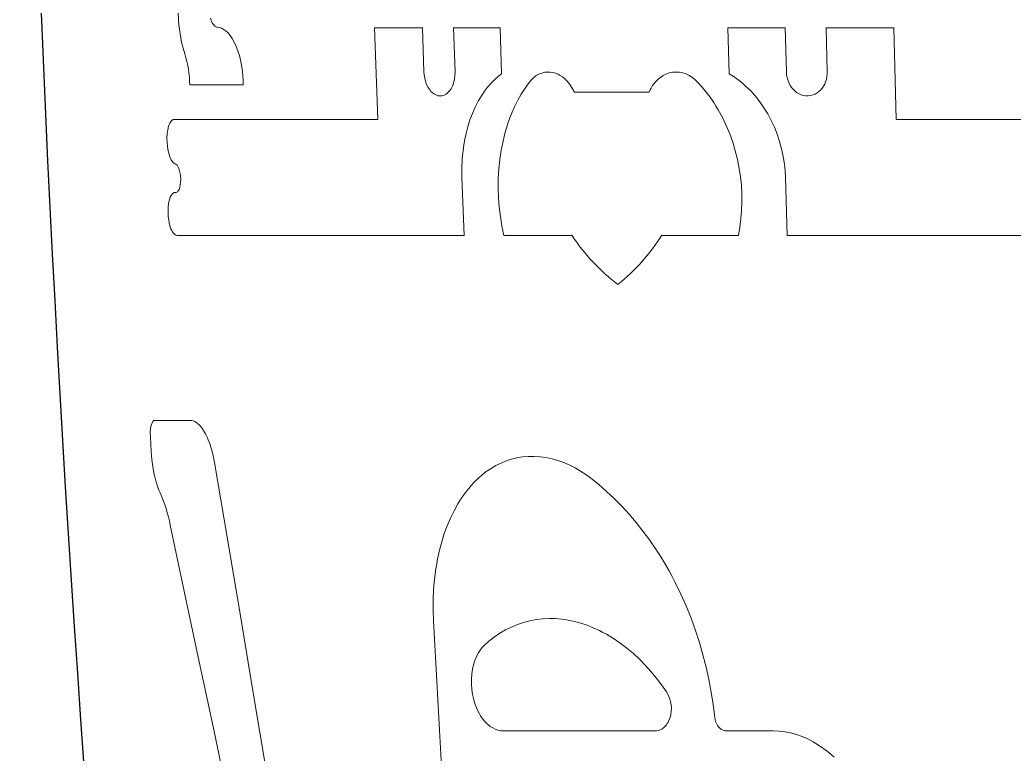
# Model space of a CAD drawing. Extents: x -234 to 800, y -95 to 506.
# Drawn here: x 732.17 to 749.16, y 111.96 to 124.51 of the extents above; entities that cross this region are included whole.
import ezdxf

# ---------------------------------------------------------------- set-up
doc = ezdxf.new("R2010")
doc.units = 0
doc.header["$LTSCALE"] = 7
doc.header["$MEASUREMENT"] = 0
doc.layers.get('0').update_dxf_attribs({"linetype": 'CONTINUOUS', "lineweight": 15})

msp = doc.modelspace()

# ---------------------------------------------------------------- linework, layer by layer
at = {"color": 7, "lineweight": 13, "ltscale": 0.039133}
msp.add_line((738.2836, 122.8107), (738.2265, 124.3749), dxfattribs=at)
at = {"color": 7, "lineweight": 13, "ltscale": 0.020533}
msp.add_line((738.2265, 124.3749), (739.0479, 124.3749), dxfattribs=at)
at = {"color": 7, "lineweight": 13, "ltscale": 0.018783}
for p, q in [((739.0479, 124.3749), (739.0738, 123.624)), ((739.6057, 123.624), (739.5802, 124.3749))]:
    msp.add_line(p, q, dxfattribs=at)
at = {"color": 7, "lineweight": 13, "ltscale": 0.01991}
msp.add_line((739.5802, 124.3749), (740.3766, 124.3749), dxfattribs=at)
at = {"color": 7, "lineweight": 13, "ltscale": 0.01964}
msp.add_line((740.3766, 124.3749), (740.4025, 123.5898), dxfattribs=at)
at = {"color": 7, "lineweight": 13, "ltscale": 0.019637}
msp.add_line((744.2929, 123.5898), (744.2711, 124.3749), dxfattribs=at)
at = {"color": 7, "lineweight": 13, "ltscale": 0.024464}
msp.add_line((744.2711, 124.3749), (745.2496, 124.3749), dxfattribs=at)
at = {"color": 7, "lineweight": 13, "ltscale": 0.018779}
msp.add_line((745.2496, 124.3749), (745.2695, 123.624), dxfattribs=at)
at = {"color": 7, "lineweight": 13, "ltscale": 0.018778}
msp.add_line((745.968, 123.624), (745.9487, 124.3749), dxfattribs=at)
at = {"color": 7, "lineweight": 13, "ltscale": 0.028999}
msp.add_line((745.9487, 124.3749), (747.1087, 124.3749), dxfattribs=at)
at = {"color": 7, "lineweight": 13, "ltscale": 0.039119}
msp.add_line((747.1087, 124.3749), (747.1473, 122.8107), dxfattribs=at)
at = {"color": 7, "lineweight": 13, "ltscale": 0.022868}
msp.add_line((735.9863, 123.3998), (735.0716, 123.3998), dxfattribs=at)
at = {"color": 7, "lineweight": 13, "ltscale": 0.01576}
msp.add_line((741.6461, 123.2784), (742.2765, 123.2784), dxfattribs=at)
at = {"color": 7, "lineweight": 13, "ltscale": 0.016197}
msp.add_line((742.2765, 123.2784), (742.9244, 123.2784), dxfattribs=at)
at = {"color": 7, "lineweight": 13, "ltscale": 0.086879}
msp.add_line((734.8084, 122.8107), (738.2836, 122.8107), dxfattribs=at)
at = {"color": 7, "lineweight": 13, "ltscale": 0.174076}
msp.add_line((747.1473, 122.8107), (754.1103, 122.8107), dxfattribs=at)
at = {"color": 7, "lineweight": 13, "ltscale": 0.024831}
msp.add_line((739.7244, 121.8218), (739.763, 120.8293), dxfattribs=at)
at = {"color": 7, "lineweight": 13, "ltscale": 0.024824}
msp.add_line((745.2833, 120.8293), (745.253, 121.8218), dxfattribs=at)
at = {"color": 7, "lineweight": 13, "ltscale": 0.122722}
msp.add_line((739.763, 120.8293), (734.8541, 120.8293), dxfattribs=at)
at = {"color": 7, "lineweight": 13, "ltscale": 0.029012}
msp.add_line((741.6018, 120.8293), (740.4414, 120.8293), dxfattribs=at)
at = {"color": 7, "lineweight": 13, "ltscale": 0.032691}
msp.add_line((744.4495, 120.8293), (743.1419, 120.8293), dxfattribs=at)
at = {"color": 7, "lineweight": 13, "ltscale": 0.224379}
msp.add_line((754.2585, 120.8293), (745.2833, 120.8293), dxfattribs=at)
at = {"color": 7, "lineweight": 13, "ltscale": 0.015232}
msp.add_line((734.4722, 117.667), (735.0814, 117.667), dxfattribs=at)
at = {"color": 7, "lineweight": 13, "ltscale": 0.006289}
msp.add_line((734.4122, 117.1347), (734.398, 117.3858), dxfattribs=at)
at = {"color": 7, "lineweight": 13, "ltscale": 0.064623}
msp.add_line((743.0172, 112.361), (740.4323, 112.361), dxfattribs=at)
at = {"color": 7, "lineweight": 13, "ltscale": 0.019794}
msp.add_line((744.2498, 112.361), (745.0416, 112.361), dxfattribs=at)
at = {"color": 7, "lineweight": 13}
for points in [[(734.9866, 123.9299), (734.9573, 124.0288), (734.9321, 124.1325), (734.9111, 124.2399), (734.8944, 124.3504), (734.8856, 124.4252), (734.8788, 124.5006), (734.8708, 124.6525)], [(735.4267, 124.5375), (735.4364, 124.5068), (735.4459, 124.4829), (735.4566, 124.4607), (735.4758, 124.4302), (735.4976, 124.4063), (735.5097, 124.3971), (735.522, 124.3904), (735.5334, 124.3866), (735.5448, 124.3851)], [(735.5448, 124.3851), (735.5782, 124.3807), (735.6117, 124.3702), (735.6448, 124.3537), (735.6774, 124.3314), (735.6987, 124.3135), (735.7195, 124.2933), (735.7596, 124.2464), (735.7972, 124.1917), (735.833, 124.1282), (735.8654, 124.0584), (735.8943, 123.9833), (735.9194, 123.9039), (735.934, 123.8489), (735.9468, 123.7926), (735.9671, 123.6768), (735.9803, 123.558), (735.9849, 123.4789), (735.9863, 123.3998)], [(739.0738, 123.624), (739.0781, 123.5694), (739.0869, 123.5153), (739.1002, 123.463), (739.121, 123.406), (739.1474, 123.3534), (739.178, 123.3083), (739.1949, 123.2884), (739.2128, 123.2705), (739.2436, 123.2461), (739.2765, 123.2276), (739.3107, 123.2157), (739.3454, 123.2107), (739.364, 123.211), (739.3825, 123.2134), (739.4009, 123.2178), (739.419, 123.2241), (739.4536, 123.2425), (739.4853, 123.2676), (739.5139, 123.2988), (739.5391, 123.3354), (739.5607, 123.3769), (739.5721, 123.4045), (739.5819, 123.4335), (739.5966, 123.4945), (739.6045, 123.5588), (739.6057, 123.624)], [(740.4025, 123.5898), (740.3409, 123.5417), (740.2816, 123.489), (740.221, 123.4277), (740.1634, 123.3615), (740.1091, 123.2908), (740.0582, 123.2159), (740.0008, 123.1195), (739.9486, 123.0178), (739.9017, 122.9112), (739.8601, 122.8004), (739.824, 122.6859), (739.7934, 122.5681), (739.7728, 122.4719), (739.7557, 122.3743), (739.7422, 122.2754), (739.7343, 122.2006), (739.7284, 122.1253), (739.7225, 121.9739), (739.7244, 121.8218)], [(740.8734, 123.4436), (740.9105, 123.4873), (740.951, 123.5255), (740.9945, 123.5578), (741.0407, 123.5838), (741.089, 123.603), (741.139, 123.6151), (741.1899, 123.6199), (741.2347, 123.6182), (741.2793, 123.611), (741.3234, 123.5984), (741.3667, 123.5806), (741.4041, 123.5605), (741.4402, 123.5367), (741.475, 123.5094), (741.5, 123.4867), (741.524, 123.4621), (741.5475, 123.4353), (741.5698, 123.4068), (741.6107, 123.3452), (741.6461, 123.2784)], [(742.9244, 123.2784), (742.9404, 123.3129), (742.958, 123.3461), (742.984, 123.3883), (743.0127, 123.4278), (743.044, 123.4643), (743.0821, 123.5013), (743.1229, 123.5339), (743.1663, 123.5617), (743.2118, 123.5843), (743.2671, 123.6039), (743.324, 123.6158), (743.3821, 123.62), (743.4404, 123.6164), (743.4983, 123.605), (743.555, 123.5862), (743.6099, 123.5602), (743.6624, 123.5275), (743.712, 123.4884), (743.7581, 123.4436)], [(745.253, 121.8218), (745.247, 121.9339), (745.2357, 122.0456), (745.2157, 122.1764), (745.1884, 122.3056), (745.154, 122.4327), (745.1127, 122.5572), (745.0647, 122.6785), (745.0115, 122.7931), (744.9522, 122.9038), (744.8871, 123.01), (744.8164, 123.1112), (744.7404, 123.2071), (744.6594, 123.2971), (744.5738, 123.3808), (744.5294, 123.4202), (744.4839, 123.4578), (744.4218, 123.5051), (744.3581, 123.5492), (744.2929, 123.5898)], [(745.2695, 123.624), (745.2745, 123.5661), (745.2863, 123.5091), (745.2994, 123.4679), (745.316, 123.4285), (745.3361, 123.3911), (745.359, 123.3566), (745.385, 123.3248), (745.4136, 123.2964), (745.444, 123.2719), (745.4766, 123.2512), (745.5109, 123.2345), (745.5535, 123.2202), (745.5972, 123.2122), (745.6413, 123.2109), (745.6851, 123.2162), (745.7279, 123.228), (745.7627, 123.2429), (745.7956, 123.262), (745.8264, 123.285), (745.8554, 123.3123), (745.8816, 123.3433), (745.9047, 123.3771), (745.9247, 123.4141), (745.941, 123.4533), (745.9536, 123.4945), (745.9623, 123.5371), (745.9671, 123.5805), (745.968, 123.624)], [(740.4414, 120.8293), (740.4078, 120.988), (740.3811, 121.1487), (740.3616, 121.3109), (740.3491, 121.4741), (740.3439, 121.6376), (740.3458, 121.8009), (740.3549, 121.9634), (740.3714, 122.1245), (740.3951, 122.2835), (740.4262, 122.4398), (740.4446, 122.5175), (740.4649, 122.5943), (740.4866, 122.6686), (740.5101, 122.7419), (740.5446, 122.8388), (740.5822, 122.9334), (740.623, 123.0257), (740.6784, 123.1372), (740.7387, 123.2443), (740.8038, 123.3466), (740.8734, 123.4436)], [(743.7581, 123.4436), (743.8299, 123.363), (743.8987, 123.2786), (743.9644, 123.1908), (744.0269, 123.0995), (744.0667, 123.0369), (744.1049, 122.973), (744.1767, 122.8413), (744.2419, 122.7051), (744.3005, 122.5648), (744.3521, 122.4209), (744.3967, 122.274), (744.434, 122.1245), (744.4639, 121.973), (744.4852, 121.8303), (744.4999, 121.6867), (744.508, 121.5426), (744.5095, 121.3984), (744.5044, 121.2546), (744.4927, 121.1115), (744.4744, 120.9696), (744.4495, 120.8293)], [(734.8232, 122.0511), (734.8122, 122.0559), (734.8013, 122.0628), (734.7884, 122.0739), (734.7761, 122.0878), (734.755, 122.1193), (734.7425, 122.1437), (734.7311, 122.1706), (734.7116, 122.2309), (734.6967, 122.2978), (734.6884, 122.3532), (734.6833, 122.4098), (734.6814, 122.4869), (734.6854, 122.563), (734.6953, 122.6338), (734.7102, 122.6937), (734.7197, 122.7207), (734.7306, 122.7449), (734.7424, 122.7655), (734.7554, 122.7826), (734.7721, 122.798), (734.79, 122.8075), (734.8084, 122.8107)], [(734.828, 121.562), (734.8398, 121.5622), (734.8514, 121.5663), (734.8605, 121.5727), (734.8693, 121.5816), (734.8789, 121.5953), (734.8876, 121.6117), (734.9006, 121.6481), (734.9099, 121.6912), (734.9152, 121.7375), (734.9165, 121.7875), (734.9138, 121.8379), (734.9071, 121.8875), (734.8975, 121.931), (734.8843, 121.9717), (734.8684, 122.0056), (734.8544, 122.0266), (734.8391, 122.0422), (734.8232, 122.0511)], [(734.8541, 120.8293), (734.8431, 120.8305), (734.8321, 120.834), (734.8203, 120.8403), (734.8087, 120.8492), (734.7875, 120.8727), (734.7749, 120.8917), (734.7632, 120.9134), (734.7506, 120.9418), (734.7393, 120.9731), (734.7219, 121.0373), (734.7115, 121.0921), (734.7045, 121.1488), (734.7003, 121.228), (734.7023, 121.3062), (734.7107, 121.38), (734.717, 121.4124), (734.7246, 121.4427), (734.7371, 121.4792), (734.7521, 121.5105), (734.7696, 121.5355), (734.7879, 121.5521), (734.7976, 121.5576), (734.8076, 121.5611), (734.8178, 121.5625), (734.828, 121.562)], [(734.398, 117.3858), (734.397, 117.4574), (734.4022, 117.527), (734.4072, 117.5587), (734.4137, 117.5874), (734.426, 117.6228), (734.4334, 117.6373), (734.4416, 117.6492), (734.4504, 117.6583), (734.4598, 117.6642), (734.4722, 117.667)], [(735.0814, 117.667), (735.1077, 117.6646), (735.1341, 117.6574), (735.1605, 117.6456), (735.1803, 117.6338), (735.1999, 117.6196), (735.2385, 117.584), (735.2757, 117.5398), (735.3083, 117.4921), (735.3393, 117.4385), (735.3684, 117.3795), (735.3888, 117.3322), (735.408, 117.2825), (735.4424, 117.1771), (735.4712, 117.0653), (735.4943, 116.9488)], [(734.5629, 116.429), (734.5428, 116.4746), (734.5239, 116.5237), (734.5063, 116.5763), (734.49, 116.6318), (734.4619, 116.7489), (734.4395, 116.8727), (734.423, 117.0007), (734.4122, 117.1347)], [(735.4943, 116.9488), (735.9264, 114.3974), (736.1404, 113.1168), (736.4098, 111.484), (736.6749, 109.8466), (736.958, 108.0577), (737.097, 107.1615), (737.2342, 106.2642), (737.4495, 104.8266), (737.6595, 103.3866), (737.8637, 101.9446), (738.0621, 100.5007), (738.2543, 99.0552)], [(739.2369, 114.2435), (739.2308, 114.4231), (739.2318, 114.6022), (739.2399, 114.7803), (739.2554, 114.9568), (739.2782, 115.131), (739.2923, 115.2171), (739.3084, 115.3023), (739.3408, 115.4491), (739.379, 115.5927), (739.4229, 115.7324), (739.4725, 115.8678), (739.5278, 115.9984), (739.5887, 116.1236), (739.6552, 116.243), (739.6905, 116.3004), (739.7272, 116.3561), (739.8008, 116.4574), (739.8393, 116.5056), (739.8791, 116.5521), (739.9408, 116.6185), (740.005, 116.6807), (740.0716, 116.7385), (740.1405, 116.7919), (740.2218, 116.8471), (740.3058, 116.8962), (740.3922, 116.9388), (740.4809, 116.9748), (740.5715, 117.004), (740.6638, 117.0265), (740.7575, 117.0421), (740.8573, 117.051), (740.9581, 117.0523), (741.0595, 117.0459), (741.1612, 117.032), (741.2635, 117.0104), (741.3655, 116.9814), (741.4669, 116.945), (741.5673, 116.9014), (741.6596, 116.8547), (741.7504, 116.8023), (741.8395, 116.7442), (741.9266, 116.6809)], [(741.9266, 116.6809), (742.0635, 116.5714), (742.1976, 116.455), (742.3287, 116.3318), (742.4564, 116.2021), (742.5806, 116.0663), (742.701, 115.9245), (742.8175, 115.7771), (742.9298, 115.6244), (743.0378, 115.4665), (743.1158, 115.345), (743.1912, 115.2208), (743.2638, 115.0941), (743.3166, 114.9976), (743.3677, 114.8998), (743.4651, 114.7005), (743.5559, 114.4967), (743.6399, 114.2888), (743.7169, 114.0771), (743.7839, 113.8718), (743.8442, 113.6637), (743.898, 113.453), (743.9449, 113.2402), (743.985, 113.0257), (744.0181, 112.8099), (744.0442, 112.5932)], [(737.9673, 98.989), (737.7874, 100.1424), (737.6004, 101.2933), (737.4066, 102.4412), (737.2065, 103.586), (737.0003, 104.7273), (736.7886, 105.8648), (736.5719, 106.9982), (736.3507, 108.1271), (736.1257, 109.2513), (735.9604, 110.0642), (735.7937, 110.8744), (735.4574, 112.4858), (735.2172, 113.6237), (734.7385, 115.8792)], [(740.0989, 113.8156), (740.1864, 113.8932), (740.2773, 113.9644), (740.3714, 114.0289), (740.4685, 114.0863), (740.5685, 114.1367), (740.6711, 114.1797), (740.776, 114.2154), (740.8829, 114.2435), (740.9917, 114.264), (741.102, 114.2768), (741.2135, 114.2821), (741.326, 114.2797), (741.4331, 114.2704), (741.5405, 114.2544), (741.648, 114.2317), (741.7552, 114.2024), (741.8619, 114.1667), (741.9679, 114.1246), (742.073, 114.0764), (742.1337, 114.0455), (742.194, 114.0126), (742.313, 113.9409), (742.4298, 113.8616), (742.5438, 113.775), (742.655, 113.6813), (742.7577, 113.586), (742.8573, 113.4849), (742.9537, 113.3781), (743.0464, 113.2662), (743.1353, 113.1494), (743.2202, 113.028)], [(740.4323, 112.361), (740.3859, 112.3642), (740.3399, 112.3738), (740.2945, 112.3895), (740.2503, 112.4113), (740.2075, 112.4386), (740.1817, 112.4585), (740.1567, 112.4803), (740.1092, 112.5295), (740.0655, 112.5853), (740.043, 112.6191), (740.0219, 112.6545), (739.9838, 112.7298), (739.9516, 112.8101), (739.9255, 112.8945), (739.9057, 112.9818), (739.8924, 113.071), (739.8856, 113.161), (739.8854, 113.2508), (739.892, 113.3394), (739.9036, 113.4173), (739.9207, 113.4928), (739.9432, 113.5648), (739.9711, 113.6327), (740.0043, 113.6955), (740.0331, 113.7396), (740.0647, 113.7798), (740.0989, 113.8156)], [(743.2202, 113.028), (743.2495, 112.9775), (743.2729, 112.9222), (743.2899, 112.864), (743.2996, 112.8091), (743.3036, 112.7537), (743.3019, 112.6984), (743.2944, 112.6442), (743.2812, 112.5918), (743.2606, 112.5386), (743.2477, 112.5133), (743.2332, 112.4894), (743.2178, 112.4678), (743.2009, 112.4477), (743.1737, 112.4213), (743.1441, 112.3993), (743.1126, 112.382), (743.0795, 112.3698), (743.0486, 112.3632), (743.0172, 112.361)], [(744.0442, 112.5932), (744.0502, 112.556), (744.0606, 112.5199), (744.08, 112.4762), (744.0922, 112.456), (744.106, 112.4372), (744.1211, 112.4202), (744.1376, 112.4049), (744.1636, 112.3863), (744.1917, 112.3724), (744.2207, 112.3638), (744.2498, 112.361)], [(745.0416, 112.361), (745.1418, 112.3571), (745.2421, 112.3454), (745.342, 112.326), (745.4411, 112.299), (745.539, 112.2646), (745.6353, 112.2231), (745.7295, 112.1746), (745.8214, 112.1194), (745.9104, 112.0578), (745.9964, 111.9901), (746.0858, 111.9101)]]:
    msp.add_lwpolyline(points, dxfattribs=at)
at = {"color": 7, "lineweight": 30}
msp.add_arc((1151.1677, 142.031), 419, 179.999995, 186.978645, dxfattribs=at)
at = {"color": 7, "lineweight": 13}
for centre, radius, start, end in [((733.18, 123.371), 1.8915, 0.87185, 17.18944), ((744.538, 122.7872), 3.5286, 213.69635, 232.49232), ((740.1451, 122.7486), 3.5582, 309.12164, 327.3631), ((732.2334, 115.3882), 2.5521, 11.0893, 24.0755), ((1253.625, 141.9813), 515.1355, 183.086626, 183.45633)]:
    msp.add_arc(centre, radius, start, end, dxfattribs=at)

doc.saveas('drawing.dxf')
